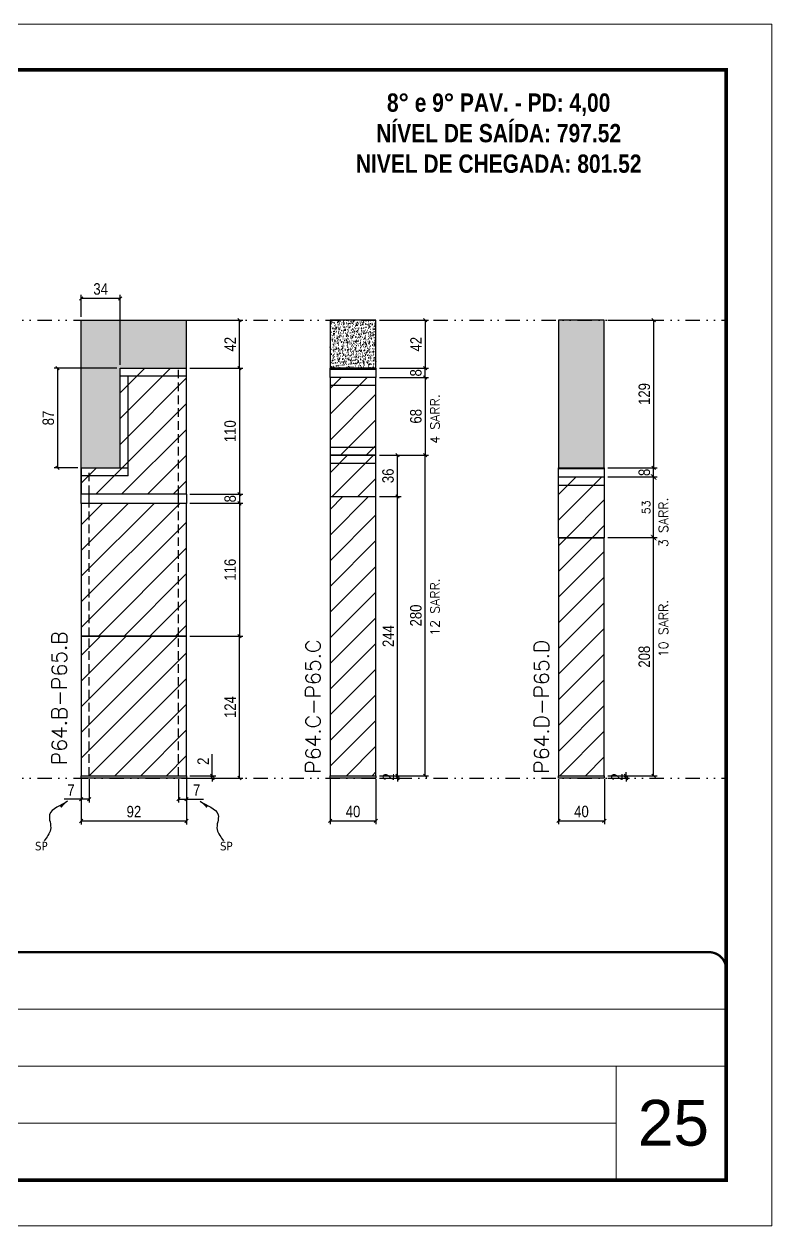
# Model space of a CAD drawing. Extents: x 28748 to 35002, y 14885 to 43501.
# Drawn here: x 29580 to 30233, y 35559 to 36609 of the extents above; entities that cross this region are included whole.
import ezdxf

# ---------------------------------------------------------------- set-up
doc = ezdxf.new("R2010")
doc.units = 0
for name, pattern in [('CONTINUO', [0]), ('DASHED', [0.75, 0.5, -0.25]), ('DIVIDE2', [0.625, 0.25, -0.125, 0, -0.125, 0, -0.125]), ('HIDDEN', [0.375, 0.25, -0.125])]:
    doc.linetypes.add(name, pattern=pattern)
for name, color, linetype, lineweight in [('CARIMBO', 255, 'Continuous', 9), ('Folhas', 255, 'Continuous', 9), ('Hachura', 251, 'Continuous', 9), ('SARRAFO DE PRESSAO', 251, 'DASHED', 9), ('Texto Seção', 7, 'Continuous', 15)]:
    doc.layers.add(name, color=color, linetype=linetype, lineweight=lineweight)
for name, color, linetype in [('COTA', 241, 'Continuous'), ('NOMENCLATURA', 7, 'Continuous'), ('Nível', 160, 'Continuous'), ('Painéis', 200, 'Continuous'), ('SARR_2.2x7', 40, 'Continuous'), ('Sarrafo de Pressão', 42, 'HIDDEN'), ('texto', 7, 'Continuous')]:
    doc.layers.add(name, color=color, linetype=linetype)
doc.styles.add('ARIAL', font='arial.ttf')
doc.styles.add('COTA TECNICA', font='techl___.ttf', dxfattribs={"height": 10})
doc.styles.add('COTA TECNICA-50', font='techl___.ttf', dxfattribs={"height": 10})
doc.styles.add('REGUA-120', font='ROMANS.shx', dxfattribs={"height": 15})
doc.styles.add('ROMANC', font='techb___.ttf', dxfattribs={"height": 2.5})
doc.styles.add('ROMANS', font='romans.shx')
doc.styles.get("Standard").update_dxf_attribs({"font": 'arial.ttf'})
doc.dimstyles.new('COTA PAINEL-50', dxfattribs={"dimtxt": 10, "dimasz": 3, "dimexe": 3, "dimexo": 3, "dimgap": 3, "dimtad": 1, "dimdec": 1, "dimzin": 12, "dimdsep": 46, "dimtxsty": 'COTA TECNICA-50', "dimblk1": 'OBLIQUE', "dimblk2": 'OBLIQUE', "dimsah": 1, "dimcen": 0.9, "dimclrd": 4, "dimclre": 4, "dimclrt": 240, "dimadec": 1, "dimazin": 3, "dimtfac": 1, "dimtdec": 1, "dimtmove": 0, "dimatfit": 3, "dimfxl": 1, "dimtolj": 1, "dimtzin": 12, "dimarcsym": 0})
doc.dimstyles.new('Cota Paínel', dxfattribs={"dimtxt": 7, "dimasz": 5, "dimexe": 3, "dimexo": 3, "dimgap": 3, "dimtad": 1, "dimdec": 1, "dimzin": 12, "dimdsep": 46, "dimtxsty": 'ROMANS', "dimblk": 'ARCHTICK', "dimcen": 0, "dimclrd": 4, "dimclre": 4, "dimclrt": 1, "dimadec": 1, "dimazin": 3, "dimtfac": 1, "dimtdec": 1, "dimtmove": 0, "dimatfit": 3, "dimldrblk": 'OBLIQUE', "dimfxl": 1, "dimtolj": 1, "dimtzin": 12, "dimarcsym": 0})
doc.dimstyles.new('PAINEL', dxfattribs={"dimtxt": 10, "dimasz": 3, "dimexe": 3, "dimexo": 3, "dimgap": 3, "dimtad": 1, "dimdec": 1, "dimzin": 12, "dimdsep": 46, "dimtxsty": 'COTA TECNICA', "dimblk1": 'OBLIQUE', "dimblk2": 'OBLIQUE', "dimsah": 1, "dimcen": 0.9, "dimclrd": 4, "dimclre": 4, "dimclrt": 240, "dimadec": 1, "dimazin": 3, "dimtfac": 1, "dimtdec": 1, "dimtmove": 0, "dimatfit": 3, "dimfxl": 1, "dimtolj": 1, "dimtzin": 12, "dimarcsym": 0})
doc.dimstyles.get("Standard").update_dxf_attribs({"dimtxt": 0.18, "dimasz": 0.18, "dimexe": 0.18, "dimexo": 0.0625, "dimgap": 0.09, "dimtad": 0, "dimtih": 1, "dimtoh": 1, "dimdec": 4, "dimzin": 0, "dimdsep": 46, "dimtxsty": 'Standard', "dimcen": 0.09, "dimadec": 0, "dimazin": 0, "dimtfac": 1, "dimtdec": 4, "dimtofl": 0, "dimtmove": 0, "dimatfit": 3, "dimfxl": 1, "dimtolj": 1, "dimtzin": 0, "dimarcsym": 0})
pattern_1 = [(45, (-100272.658, 8260.539), (-11.2253202, 11.2253202), [])]

# ---------------------------------------------------------------- blocks, each defined once
blk = doc.blocks.new('9999999999')
at = {"color": 30, "linetype": 'CONTINUO'}
for p, q in [((98564.6, 34379.6), (99584, 34379.6)), ((98564.6, 34329.8), (99488, 34329.8)), ((99584, 34329.8), (99488, 34329.8)), ((99488, 34329.8), (99488, 34230.2)), ((98564.6, 34280), (99488, 34280))]:
    blk.add_line(p, q, dxfattribs=at)
at = {"color": 30, "linetype": 'CONTINUO', "const_width": 2}
blk.add_lwpolyline([(99584, 34230.2), (99584, 34414.4, 0.414214), (99569, 34429.4), (98229, 34429.4, 0.414214), (98214, 34414.4), (98214, 34245.2, 0.414214), (98229, 34230.2), (99584, 34230.2)], format="xyb", dxfattribs=at)
at = {"layer": 'Folhas'}
blk.add_lwpolyline([(98139, 34190.2), (99624, 34190.2), (99624, 35240.2), (98139, 35240.2)], close=True, dxfattribs=at)
at = {"layer": 'Folhas', "color": 30, "const_width": 3}
blk.add_lwpolyline([(98214, 34230.2), (99584, 34230.2), (99584, 35200.2), (98214, 35200.2)], close=True, dxfattribs=at)
blk = doc.blocks.new('_Oblique')
at = {"color": 0, "linetype": 'ByBlock', "lineweight": -2}
blk.add_line((-0.5, -0.5), (0.5, 0.5), dxfattribs=at)
blk = doc.blocks.new('*D573')
at = {"layer": 'COTA', "color": 4, "lineweight": -2, "transparency": 16777216}
for p, q in [((29630.1, 35949.6), (29630.1, 35910.1)), ((29722.1, 35949.6), (29722.1, 35910.1)), ((29630.1, 35913.1), (29722.1, 35913.1))]:
    blk.add_line(p, q, dxfattribs=at)
at = {"layer": 'Defpoints', "color": 0, "transparency": 16777216}
for p in [(29630.1, 35952.6), (29722.1, 35952.6), (29722.1, 35913.1)]:
    blk.add_point(p, dxfattribs=at)
at = {"layer": 'COTA', "color": 4, "lineweight": -2, "transparency": 16777216, "xscale": 3, "yscale": 3, "zscale": 3, "rotation": 180}
blk.add_blockref('_Oblique', (29630.1, 35913.1), dxfattribs=at)
at = {"layer": 'COTA', "color": 4, "lineweight": -2, "transparency": 16777216, "xscale": 3, "yscale": 3, "zscale": 3}
blk.add_blockref('_Oblique', (29722.1, 35913.1), dxfattribs=at)
at = {"layer": 'COTA', "color": 240, "transparency": 16777216, "insert": (29676.1, 35921.2), "char_height": 10, "attachment_point": 5, "style": 'COTA TECNICA'}
blk.add_mtext('\\A1;92', dxfattribs=at)
blk = doc.blocks.new('*D574')
at = {"layer": 'COTA', "color": 4, "lineweight": -2, "transparency": 16777216}
for p, q in [((29630.1, 35947.6), (29630.1, 35929.1)), ((29637.1, 35949.6), (29637.1, 35929.1)), ((29630.1, 35932.1), (29615.3, 35932.1)), ((29637.1, 35932.1), (29630.1, 35932.1))]:
    blk.add_line(p, q, dxfattribs=at)
at = {"layer": 'Defpoints', "color": 0, "transparency": 16777216}
for p in [(29637.1, 35952.6), (29630.1, 35950.6), (29630.1, 35932.1)]:
    blk.add_point(p, dxfattribs=at)
at = {"layer": 'COTA', "color": 4, "lineweight": -2, "transparency": 16777216, "xscale": 3, "yscale": 3, "zscale": 3, "rotation": 180}
blk.add_blockref('_Oblique', (29630.1, 35932.1), dxfattribs=at)
at = {"layer": 'COTA', "color": 4, "lineweight": -2, "transparency": 16777216, "xscale": 3, "yscale": 3, "zscale": 3}
blk.add_blockref('_Oblique', (29637.1, 35932.1), dxfattribs=at)
at = {"layer": 'COTA', "color": 240, "transparency": 16777216, "insert": (29621.2, 35940.1), "char_height": 10, "attachment_point": 5, "style": 'COTA TECNICA-50'}
blk.add_mtext('\\A1;7', dxfattribs=at)
blk = doc.blocks.new('*D575')
at = {"layer": 'COTA', "color": 4, "lineweight": -2, "transparency": 16777216}
for p, q in [((29715.1, 35949.6), (29715.1, 35929.1)), ((29722.1, 35947.6), (29722.1, 35929.1)), ((29715.1, 35932.1), (29722.1, 35932.1)), ((29722.1, 35932.1), (29736.8, 35932.1))]:
    blk.add_line(p, q, dxfattribs=at)
at = {"layer": 'Defpoints', "color": 0, "transparency": 16777216}
for p in [(29715.1, 35952.6), (29722.1, 35950.6), (29722.1, 35932.1)]:
    blk.add_point(p, dxfattribs=at)
at = {"layer": 'COTA', "color": 4, "lineweight": -2, "transparency": 16777216, "xscale": 3, "yscale": 3, "zscale": 3, "rotation": 180}
blk.add_blockref('_Oblique', (29715.1, 35932.1), dxfattribs=at)
at = {"layer": 'COTA', "color": 4, "lineweight": -2, "transparency": 16777216, "xscale": 3, "yscale": 3, "zscale": 3}
blk.add_blockref('_Oblique', (29722.1, 35932.1), dxfattribs=at)
at = {"layer": 'COTA', "color": 240, "transparency": 16777216, "insert": (29730.9, 35940.1), "char_height": 10, "attachment_point": 5, "style": 'COTA TECNICA-50'}
blk.add_mtext('\\A1;7', dxfattribs=at)
blk = doc.blocks.new('*D576')
at = {"layer": 'COTA', "color": 4, "lineweight": -2, "transparency": 16777216}
for p, q in [((29725.1, 36074.6), (29771.3, 36074.6)), ((29768.3, 35950.6), (29768.3, 36074.6)), ((29725.1, 35950.6), (29771.3, 35950.6))]:
    blk.add_line(p, q, dxfattribs=at)
at = {"layer": 'Defpoints', "color": 0, "transparency": 16777216}
for p in [(29722.1, 36074.6), (29768.3, 36074.6), (29722.1, 35950.6)]:
    blk.add_point(p, dxfattribs=at)
at = {"layer": 'COTA', "color": 4, "lineweight": -2, "transparency": 16777216, "xscale": 3, "yscale": 3, "zscale": 3}
for p, rotation in [((29768.3, 36074.6), 90), ((29768.3, 35950.6), 270)]:
    blk.add_blockref('_Oblique', p, dxfattribs=dict(at, rotation=rotation))
at = {"layer": 'COTA', "color": 240, "transparency": 16777216, "insert": (29760.2, 36012.6), "char_height": 10, "attachment_point": 5, "rotation": 90, "style": 'COTA TECNICA-50'}
blk.add_mtext('\\A1;124', dxfattribs=at)
blk = doc.blocks.new('*D577')
at = {"layer": 'COTA', "color": 4, "lineweight": -2, "transparency": 16777216}
for p, q in [((29744.6, 35952.6), (29744.6, 35971.4)), ((29725.1, 35952.6), (29747.6, 35952.6)), ((29744.6, 35950.6), (29744.6, 35952.6)), ((29725.1, 35950.6), (29747.6, 35950.6)), ((29744.6, 35950.6), (29744.6, 35947.6))]:
    blk.add_line(p, q, dxfattribs=at)
at = {"layer": 'Defpoints', "color": 0, "transparency": 16777216}
for p in [(29722.1, 35952.6), (29722.1, 35950.6), (29744.6, 35950.6)]:
    blk.add_point(p, dxfattribs=at)
at = {"layer": 'COTA', "color": 4, "lineweight": -2, "transparency": 16777216, "xscale": 3, "yscale": 3, "zscale": 3}
for p, rotation in [((29744.6, 35952.6), 270), ((29744.6, 35950.6), 90)]:
    blk.add_blockref('_Oblique', p, dxfattribs=dict(at, rotation=rotation))
at = {"layer": 'COTA', "color": 240, "transparency": 16777216, "insert": (29736.6, 35965.3), "char_height": 10, "attachment_point": 5, "rotation": 90, "style": 'COTA TECNICA-50'}
blk.add_mtext('\\A1;2', dxfattribs=at)
blk = doc.blocks.new('*D578')
at = {"layer": 'COTA', "color": 4, "lineweight": -2, "transparency": 16777216}
for p, q in [((29847.5, 35949.6), (29847.5, 35910.2)), ((29887.5, 35949.6), (29887.5, 35910.2)), ((29847.5, 35913.2), (29887.5, 35913.2))]:
    blk.add_line(p, q, dxfattribs=at)
at = {"layer": 'Defpoints', "color": 0, "transparency": 16777216}
for p in [(29847.5, 35952.6), (29887.5, 35952.6), (29887.5, 35913.2)]:
    blk.add_point(p, dxfattribs=at)
at = {"layer": 'COTA', "color": 4, "lineweight": -2, "transparency": 16777216, "xscale": 3, "yscale": 3, "zscale": 3, "rotation": 180}
blk.add_blockref('_Oblique', (29847.5, 35913.2), dxfattribs=at)
at = {"layer": 'COTA', "color": 4, "lineweight": -2, "transparency": 16777216, "xscale": 3, "yscale": 3, "zscale": 3}
blk.add_blockref('_Oblique', (29887.5, 35913.2), dxfattribs=at)
at = {"layer": 'COTA', "color": 240, "transparency": 16777216, "insert": (29867.5, 35921.3), "char_height": 10, "attachment_point": 5, "style": 'COTA TECNICA'}
blk.add_mtext('\\A1;40', dxfattribs=at)
blk = doc.blocks.new('*D579')
at = {"layer": 'COTA', "color": 4, "lineweight": -2, "transparency": 16777216}
for p, q in [((29890.5, 35952.6), (29909.4, 35952.6)), ((29906.4, 35952.6), (29906.4, 35955.6)), ((29906.4, 35950.6), (29906.4, 35952.6)), ((29890.5, 35950.6), (29909.4, 35950.6)), ((29906.4, 35950.6), (29906.4, 35947.6))]:
    blk.add_line(p, q, dxfattribs=at)
at = {"layer": 'Defpoints', "color": 0, "transparency": 16777216}
for p in [(29887.5, 35952.6), (29906.4, 35952.6), (29887.5, 35950.6)]:
    blk.add_point(p, dxfattribs=at)
at = {"layer": 'COTA', "color": 4, "lineweight": -2, "transparency": 16777216, "xscale": 3, "yscale": 3, "zscale": 3}
for p, rotation in [((29906.4, 35952.6), 270), ((29906.4, 35950.6), 90)]:
    blk.add_blockref('_Oblique', p, dxfattribs=dict(at, rotation=rotation))
at = {"layer": 'COTA', "color": 240, "transparency": 16777216, "insert": (29898.4, 35951.6), "char_height": 10, "attachment_point": 5, "rotation": 90, "style": 'COTA TECNICA-50'}
blk.add_mtext('\\A1;2', dxfattribs=at)
blk = doc.blocks.new('*D1607')
at = {"layer": 'COTA', "color": 4, "linetype": 'ByBlock', "lineweight": -2, "transparency": 16777216}
for p, q in [((29890.5, 36350.6), (29933.5, 36350.6)), ((29930.5, 36350.6), (29930.5, 36308.6)), ((29890.5, 36308.6), (29933.5, 36308.6))]:
    blk.add_line(p, q, dxfattribs=at)
at = {"layer": 'Defpoints', "color": 0, "linetype": 'ByBlock', "transparency": 16777216}
for p in [(29887.5, 36350.6), (29887.5, 36308.6), (29930.5, 36308.6)]:
    blk.add_point(p, dxfattribs=at)
at = {"layer": 'COTA', "color": 4, "linetype": 'ByBlock', "lineweight": -2, "transparency": 16777216, "xscale": 3, "yscale": 3, "zscale": 3}
for p, rotation in [((29930.5, 36350.6), 90), ((29930.5, 36308.6), 270)]:
    blk.add_blockref('_Oblique', p, dxfattribs=dict(at, rotation=rotation))
at = {"layer": 'COTA', "color": 240, "linetype": 'ByBlock', "transparency": 16777216, "insert": (29922.5, 36329.6), "char_height": 10, "attachment_point": 5, "rotation": 90, "style": 'COTA TECNICA'}
blk.add_mtext('\\A1;42', dxfattribs=at)
blk = doc.blocks.new('*D1608')
at = {"layer": 'COTA', "color": 4, "linetype": 'ByBlock', "lineweight": -2, "transparency": 16777216}
for p, q in [((29890.5, 36232.6), (29933.5, 36232.6)), ((29930.5, 35952.6), (29930.5, 36232.6)), ((29890.5, 35952.6), (29933.5, 35952.6))]:
    blk.add_line(p, q, dxfattribs=at)
at = {"layer": 'Defpoints', "color": 0, "linetype": 'ByBlock', "transparency": 16777216}
for p in [(29887.5, 36232.6), (29930.5, 36232.6), (29887.5, 35952.6)]:
    blk.add_point(p, dxfattribs=at)
at = {"layer": 'COTA', "color": 4, "linetype": 'ByBlock', "lineweight": -2, "transparency": 16777216, "xscale": 3, "yscale": 3, "zscale": 3}
for p, rotation in [((29930.5, 36232.6), 90), ((29930.5, 35952.6), 270)]:
    blk.add_blockref('_Oblique', p, dxfattribs=dict(at, rotation=rotation))
at = {"layer": 'COTA', "color": 240, "linetype": 'ByBlock', "transparency": 16777216, "insert": (29922.4, 36092.6), "char_height": 10, "attachment_point": 5, "rotation": 90, "style": 'COTA TECNICA'}
blk.add_mtext('\\A1;280', dxfattribs=at)
blk = doc.blocks.new('*D1609')
at = {"layer": 'COTA', "color": 4, "linetype": 'ByBlock', "lineweight": -2, "transparency": 16777216}
for p, q in [((29890.5, 36196.6), (29909.4, 36196.6)), ((29906.4, 35952.6), (29906.4, 36196.6)), ((29890.5, 35952.6), (29909.4, 35952.6))]:
    blk.add_line(p, q, dxfattribs=at)
at = {"layer": 'Defpoints', "color": 0, "linetype": 'ByBlock', "transparency": 16777216}
for p in [(29887.5, 36196.6), (29906.4, 36196.6), (29887.5, 35952.6)]:
    blk.add_point(p, dxfattribs=at)
at = {"layer": 'COTA', "color": 4, "linetype": 'ByBlock', "lineweight": -2, "transparency": 16777216, "xscale": 3, "yscale": 3, "zscale": 3}
for p, rotation in [((29906.4, 36196.6), 90), ((29906.4, 35952.6), 270)]:
    blk.add_blockref('_Oblique', p, dxfattribs=dict(at, rotation=rotation))
at = {"layer": 'COTA', "color": 240, "linetype": 'ByBlock', "transparency": 16777216, "insert": (29898.3, 36074.6), "char_height": 10, "attachment_point": 5, "rotation": 90, "style": 'COTA TECNICA'}
blk.add_mtext('\\A1;244', dxfattribs=at)
blk = doc.blocks.new('*D1610')
at = {"layer": 'COTA', "color": 4, "linetype": 'ByBlock', "lineweight": -2, "transparency": 16777216}
for p, q in [((29890.5, 36232.6), (29909.4, 36232.6)), ((29906.4, 36196.6), (29906.4, 36232.6)), ((29890.5, 36196.6), (29909.4, 36196.6))]:
    blk.add_line(p, q, dxfattribs=at)
at = {"layer": 'Defpoints', "color": 0, "linetype": 'ByBlock', "transparency": 16777216}
for p in [(29887.5, 36232.6), (29906.4, 36232.6), (29887.5, 36196.6)]:
    blk.add_point(p, dxfattribs=at)
at = {"layer": 'COTA', "color": 4, "linetype": 'ByBlock', "lineweight": -2, "transparency": 16777216, "xscale": 3, "yscale": 3, "zscale": 3}
for p, rotation in [((29906.4, 36232.6), 90), ((29906.4, 36196.6), 270)]:
    blk.add_blockref('_Oblique', p, dxfattribs=dict(at, rotation=rotation))
at = {"layer": 'COTA', "color": 240, "linetype": 'ByBlock', "transparency": 16777216, "insert": (29898.1, 36214.6), "char_height": 10, "attachment_point": 5, "rotation": 90, "style": 'COTA TECNICA'}
blk.add_mtext('\\A1;36', dxfattribs=at)
blk = doc.blocks.new('*D580')
at = {"layer": 'COTA', "color": 4, "lineweight": -2, "transparency": 16777216}
for p, q in [((30047, 35949.6), (30047, 35910.2)), ((30087, 35949.6), (30087, 35910.2)), ((30047, 35913.2), (30087, 35913.2))]:
    blk.add_line(p, q, dxfattribs=at)
at = {"layer": 'Defpoints', "color": 0, "transparency": 16777216}
for p in [(30047, 35952.6), (30087, 35952.6), (30087, 35913.2)]:
    blk.add_point(p, dxfattribs=at)
at = {"layer": 'COTA', "color": 4, "lineweight": -2, "transparency": 16777216, "xscale": 3, "yscale": 3, "zscale": 3, "rotation": 180}
blk.add_blockref('_Oblique', (30047, 35913.2), dxfattribs=at)
at = {"layer": 'COTA', "color": 4, "lineweight": -2, "transparency": 16777216, "xscale": 3, "yscale": 3, "zscale": 3}
blk.add_blockref('_Oblique', (30087, 35913.2), dxfattribs=at)
at = {"layer": 'COTA', "color": 240, "transparency": 16777216, "insert": (30067, 35921.3), "char_height": 10, "attachment_point": 5, "style": 'COTA TECNICA'}
blk.add_mtext('\\A1;40', dxfattribs=at)
blk = doc.blocks.new('*D581')
at = {"layer": 'COTA', "color": 4, "lineweight": -2, "transparency": 16777216}
for p, q in [((30090, 35952.6), (30108.9, 35952.6)), ((30105.9, 35952.6), (30105.9, 35955.6)), ((30105.9, 35950.6), (30105.9, 35952.6)), ((30090, 35950.6), (30108.9, 35950.6)), ((30105.9, 35950.6), (30105.9, 35947.6))]:
    blk.add_line(p, q, dxfattribs=at)
at = {"layer": 'Defpoints', "color": 0, "transparency": 16777216}
for p in [(30087, 35952.6), (30105.9, 35952.6), (30087, 35950.6)]:
    blk.add_point(p, dxfattribs=at)
at = {"layer": 'COTA', "color": 4, "lineweight": -2, "transparency": 16777216, "xscale": 3, "yscale": 3, "zscale": 3}
for p, rotation in [((30105.9, 35952.6), 270), ((30105.9, 35950.6), 90)]:
    blk.add_blockref('_Oblique', p, dxfattribs=dict(at, rotation=rotation))
at = {"layer": 'COTA', "color": 240, "transparency": 16777216, "insert": (30097.9, 35951.6), "char_height": 10, "attachment_point": 5, "rotation": 90, "style": 'COTA TECNICA-50'}
blk.add_mtext('\\A1;2', dxfattribs=at)
blk = doc.blocks.new('*D1611')
at = {"layer": 'COTA', "color": 4, "linetype": 'ByBlock', "lineweight": -2, "transparency": 16777216}
for p, q in [((30090, 36350.6), (30133, 36350.6)), ((30130, 36350.6), (30130, 36221.6)), ((30090, 36221.6), (30133, 36221.6))]:
    blk.add_line(p, q, dxfattribs=at)
at = {"layer": 'Defpoints', "color": 0, "linetype": 'ByBlock', "transparency": 16777216}
for p in [(30087, 36350.6), (30087, 36221.6), (30130, 36221.6)]:
    blk.add_point(p, dxfattribs=at)
at = {"layer": 'COTA', "color": 4, "linetype": 'ByBlock', "lineweight": -2, "transparency": 16777216, "xscale": 3, "yscale": 3, "zscale": 3}
for p, rotation in [((30130, 36350.6), 90), ((30130, 36221.6), 270)]:
    blk.add_blockref('_Oblique', p, dxfattribs=dict(at, rotation=rotation))
at = {"layer": 'COTA', "color": 240, "linetype": 'ByBlock', "transparency": 16777216, "insert": (30121.9, 36286.1), "char_height": 10, "attachment_point": 5, "rotation": 90, "style": 'COTA TECNICA'}
blk.add_mtext('\\A1;129', dxfattribs=at)
blk = doc.blocks.new('*D1612')
at = {"layer": 'COTA', "color": 4, "linetype": 'ByBlock', "lineweight": -2, "transparency": 16777216}
for p, q in [((30090, 36160.6), (30133, 36160.6)), ((30130, 35952.6), (30130, 36160.6)), ((30090, 35952.6), (30133, 35952.6))]:
    blk.add_line(p, q, dxfattribs=at)
at = {"layer": 'Defpoints', "color": 0, "linetype": 'ByBlock', "transparency": 16777216}
for p in [(30087, 36160.6), (30130, 36160.6), (30087, 35952.6)]:
    blk.add_point(p, dxfattribs=at)
at = {"layer": 'COTA', "color": 4, "linetype": 'ByBlock', "lineweight": -2, "transparency": 16777216, "xscale": 3, "yscale": 3, "zscale": 3}
for p, rotation in [((30130, 36160.6), 90), ((30130, 35952.6), 270)]:
    blk.add_blockref('_Oblique', p, dxfattribs=dict(at, rotation=rotation))
at = {"layer": 'COTA', "color": 240, "linetype": 'ByBlock', "transparency": 16777216, "insert": (30121.9, 36056.6), "char_height": 10, "attachment_point": 5, "rotation": 90, "style": 'COTA TECNICA'}
blk.add_mtext('\\A1;208', dxfattribs=at)
blk = doc.blocks.new('_ArchTick')
at = {"color": 0, "linetype": 'ByBlock', "const_width": 0.15}
blk.add_lwpolyline([(-0.5, -0.5), (0.5, 0.5)], dxfattribs=at)
blk = doc.blocks.new('*D582')
at = {"layer": 'COTA', "color": 4, "lineweight": -2, "transparency": 16777216}
for p, q in [((30090, 36213.6), (30133, 36213.6)), ((30130, 36160.6), (30130, 36213.6)), ((30090, 36160.6), (30133, 36160.6))]:
    blk.add_line(p, q, dxfattribs=at)
at = {"layer": 'Defpoints', "color": 0, "transparency": 16777216}
for p in [(30087, 36213.6), (30130, 36213.6), (30087, 36160.6)]:
    blk.add_point(p, dxfattribs=at)
at = {"layer": 'COTA', "color": 4, "lineweight": -2, "transparency": 16777216, "xscale": 5, "yscale": 5, "zscale": 5}
for p, rotation in [((30130, 36213.6), 90), ((30130, 36160.6), 270)]:
    blk.add_blockref('_ArchTick', p, dxfattribs=dict(at, rotation=rotation))
at = {"layer": 'COTA', "color": 1, "transparency": 16777216, "insert": (30123.5, 36187.1), "char_height": 7, "attachment_point": 5, "rotation": 90, "style": 'ROMANS'}
blk.add_mtext('\\A1;53', dxfattribs=at)
blk = doc.blocks.new('*D2106')
at = {"layer": 'COTA', "color": 4, "lineweight": -2, "transparency": 16777216}
for p, q in [((29890.5, 36300.6), (29933.5, 36300.6)), ((29930.5, 36300.6), (29930.5, 36232.6)), ((29890.5, 36232.6), (29933.5, 36232.6))]:
    blk.add_line(p, q, dxfattribs=at)
at = {"layer": 'Defpoints', "color": 0, "transparency": 16777216}
for p in [(29887.5, 36300.6), (29887.5, 36232.6), (29930.5, 36232.6)]:
    blk.add_point(p, dxfattribs=at)
at = {"layer": 'COTA', "color": 4, "lineweight": -2, "transparency": 16777216, "xscale": 3, "yscale": 3, "zscale": 3}
for p, rotation in [((29930.5, 36300.6), 90), ((29930.5, 36232.6), 270)]:
    blk.add_blockref('_Oblique', p, dxfattribs=dict(at, rotation=rotation))
at = {"layer": 'COTA', "color": 240, "transparency": 16777216, "insert": (29922.4, 36266.6), "char_height": 10, "attachment_point": 5, "rotation": 90, "style": 'COTA TECNICA'}
blk.add_mtext('\\A1;68', dxfattribs=at)
blk = doc.blocks.new('*D2406')
at = {"layer": 'COTA', "color": 4, "linetype": 'ByBlock', "lineweight": -2, "transparency": 16777216}
for p, q in [((29725.1, 36190.6), (29771.3, 36190.6)), ((29768.3, 36190.6), (29768.3, 36074.6)), ((29725.1, 36074.6), (29771.3, 36074.6))]:
    blk.add_line(p, q, dxfattribs=at)
at = {"layer": 'Defpoints', "color": 0, "linetype": 'ByBlock', "transparency": 16777216}
for p in [(29722.1, 36190.6), (29722.1, 36074.6), (29768.3, 36074.6)]:
    blk.add_point(p, dxfattribs=at)
at = {"layer": 'COTA', "color": 4, "linetype": 'ByBlock', "lineweight": -2, "transparency": 16777216, "xscale": 3, "yscale": 3, "zscale": 3}
for p, rotation in [((29768.3, 36190.6), 90), ((29768.3, 36074.6), 270)]:
    blk.add_blockref('_Oblique', p, dxfattribs=dict(at, rotation=rotation))
at = {"layer": 'COTA', "color": 240, "linetype": 'ByBlock', "transparency": 16777216, "insert": (29760.2, 36132.6), "char_height": 10, "attachment_point": 5, "rotation": 90, "style": 'COTA TECNICA'}
blk.add_mtext('\\A1;116', dxfattribs=at)
blk = doc.blocks.new('*D2407')
at = {"layer": 'COTA', "color": 4, "lineweight": -2, "transparency": 16777216}
for p, q in [((29725.1, 36308.6), (29771.3, 36308.6)), ((29768.3, 36308.6), (29768.3, 36198.6)), ((29725.1, 36198.6), (29771.3, 36198.6))]:
    blk.add_line(p, q, dxfattribs=at)
at = {"layer": 'Defpoints', "color": 0, "transparency": 16777216}
for p in [(29722.1, 36308.6), (29722.1, 36198.6), (29768.3, 36198.6)]:
    blk.add_point(p, dxfattribs=at)
at = {"layer": 'COTA', "color": 4, "lineweight": -2, "transparency": 16777216, "xscale": 3, "yscale": 3, "zscale": 3}
for p, rotation in [((29768.3, 36308.6), 90), ((29768.3, 36198.6), 270)]:
    blk.add_blockref('_Oblique', p, dxfattribs=dict(at, rotation=rotation))
at = {"layer": 'COTA', "color": 240, "transparency": 16777216, "insert": (29760.2, 36253.6), "char_height": 10, "attachment_point": 5, "rotation": 90, "style": 'COTA TECNICA'}
blk.add_mtext('\\A1;110', dxfattribs=at)
blk = doc.blocks.new('*D2408')
at = {"layer": 'COTA', "color": 4, "lineweight": -2, "transparency": 16777216}
for p, q in [((29725.1, 36350.6), (29771.3, 36350.6)), ((29768.3, 36308.6), (29768.3, 36350.6)), ((29725.1, 36308.6), (29771.3, 36308.6))]:
    blk.add_line(p, q, dxfattribs=at)
at = {"layer": 'Defpoints', "color": 0, "transparency": 16777216}
for p in [(29722.1, 36350.6), (29768.3, 36350.6), (29722.1, 36308.6)]:
    blk.add_point(p, dxfattribs=at)
at = {"layer": 'COTA', "color": 4, "lineweight": -2, "transparency": 16777216, "xscale": 3, "yscale": 3, "zscale": 3}
for p, rotation in [((29768.3, 36350.6), 90), ((29768.3, 36308.6), 270)]:
    blk.add_blockref('_Oblique', p, dxfattribs=dict(at, rotation=rotation))
at = {"layer": 'COTA', "color": 240, "transparency": 16777216, "insert": (29760.2, 36329.6), "char_height": 10, "attachment_point": 5, "rotation": 90, "style": 'COTA TECNICA'}
blk.add_mtext('\\A1;42', dxfattribs=at)
blk = doc.blocks.new('*D2409')
at = {"layer": 'COTA', "color": 4, "lineweight": -2, "transparency": 16777216}
for p, q in [((29661.1, 36308.6), (29606.5, 36308.6)), ((29609.5, 36308.6), (29609.5, 36221.6)), ((29627.1, 36221.6), (29606.5, 36221.6))]:
    blk.add_line(p, q, dxfattribs=at)
at = {"layer": 'Defpoints', "color": 0, "transparency": 16777216}
for p in [(29664.1, 36308.6), (29609.5, 36221.6), (29630.1, 36221.6)]:
    blk.add_point(p, dxfattribs=at)
at = {"layer": 'COTA', "color": 4, "lineweight": -2, "transparency": 16777216, "xscale": 3, "yscale": 3, "zscale": 3}
for p, rotation in [((29609.5, 36308.6), 90), ((29609.5, 36221.6), 270)]:
    blk.add_blockref('_Oblique', p, dxfattribs=dict(at, rotation=rotation))
at = {"layer": 'COTA', "color": 240, "transparency": 16777216, "insert": (29601.4, 36265.1), "char_height": 10, "attachment_point": 5, "rotation": 90, "style": 'COTA TECNICA'}
blk.add_mtext('\\A1;87', dxfattribs=at)
blk = doc.blocks.new('*D2405')
at = {"layer": 'COTA', "color": 4, "lineweight": -2, "transparency": 16777216}
for p, q in [((29630.1, 36353.6), (29630.1, 36372.6)), ((29664.1, 36311.6), (29664.1, 36372.6)), ((29664.1, 36369.6), (29630.1, 36369.6))]:
    blk.add_line(p, q, dxfattribs=at)
at = {"layer": 'Defpoints', "color": 0, "transparency": 16777216}
for p in [(29630.1, 36369.6), (29630.1, 36350.6), (29664.1, 36308.6)]:
    blk.add_point(p, dxfattribs=at)
at = {"layer": 'COTA', "color": 4, "lineweight": -2, "transparency": 16777216, "xscale": 3, "yscale": 3, "zscale": 3, "rotation": 180}
blk.add_blockref('_Oblique', (29630.1, 36369.6), dxfattribs=at)
at = {"layer": 'COTA', "color": 4, "lineweight": -2, "transparency": 16777216, "xscale": 3, "yscale": 3, "zscale": 3}
blk.add_blockref('_Oblique', (29664.1, 36369.6), dxfattribs=at)
at = {"layer": 'COTA', "color": 240, "transparency": 16777216, "insert": (29647.1, 36377.8), "char_height": 10, "attachment_point": 5, "style": 'COTA TECNICA'}
blk.add_mtext('\\A1;34', dxfattribs=at)
blk = doc.blocks.new('*D2550')
at = {"layer": 'COTA', "color": 4, "lineweight": -2, "transparency": 16777216}
for p, q in [((29725.1, 36198.6), (29771.3, 36198.6)), ((29768.3, 36198.6), (29768.3, 36190.6)), ((29725.1, 36190.6), (29771.3, 36190.6))]:
    blk.add_line(p, q, dxfattribs=at)
at = {"layer": 'Defpoints', "color": 0, "transparency": 16777216}
for p in [(29722.1, 36198.6), (29722.1, 36190.6), (29768.3, 36190.6)]:
    blk.add_point(p, dxfattribs=at)
at = {"layer": 'COTA', "color": 4, "lineweight": -2, "transparency": 16777216, "xscale": 3, "yscale": 3, "zscale": 3}
for p, rotation in [((29768.3, 36198.6), 90), ((29768.3, 36190.6), 270)]:
    blk.add_blockref('_Oblique', p, dxfattribs=dict(at, rotation=rotation))
at = {"layer": 'COTA', "color": 240, "transparency": 16777216, "insert": (29760.2, 36194.6), "char_height": 10, "attachment_point": 5, "rotation": 90, "style": 'COTA TECNICA'}
blk.add_mtext('\\A1;8', dxfattribs=at)
blk = doc.blocks.new('*D2554')
at = {"layer": 'COTA', "color": 4, "lineweight": -2, "transparency": 16777216}
for p, q in [((29890.5, 36308.6), (29933.5, 36308.6)), ((29890.5, 36300.6), (29933.5, 36300.6)), ((29930.5, 36300.6), (29930.5, 36308.6))]:
    blk.add_line(p, q, dxfattribs=at)
at = {"layer": 'Defpoints', "color": 0, "transparency": 16777216}
for p in [(29887.5, 36308.6), (29887.5, 36300.6), (29930.5, 36308.6)]:
    blk.add_point(p, dxfattribs=at)
at = {"layer": 'COTA', "color": 4, "lineweight": -2, "transparency": 16777216, "xscale": 3, "yscale": 3, "zscale": 3}
for p, rotation in [((29930.5, 36308.6), 90), ((29930.5, 36300.6), 270)]:
    blk.add_blockref('_Oblique', p, dxfattribs=dict(at, rotation=rotation))
at = {"layer": 'COTA', "color": 240, "transparency": 16777216, "insert": (29922.4, 36304.6), "char_height": 10, "attachment_point": 5, "rotation": 90, "style": 'COTA TECNICA'}
blk.add_mtext('\\A1;8', dxfattribs=at)
blk = doc.blocks.new('*D2555')
at = {"layer": 'COTA', "color": 4, "lineweight": -2, "transparency": 16777216}
for p, q in [((30090, 36221.6), (30133, 36221.6)), ((30130, 36213.6), (30130, 36221.6)), ((30090, 36213.6), (30133, 36213.6))]:
    blk.add_line(p, q, dxfattribs=at)
at = {"layer": 'Defpoints', "color": 0, "transparency": 16777216}
for p in [(30087, 36221.6), (30130, 36221.6), (30087, 36213.6)]:
    blk.add_point(p, dxfattribs=at)
at = {"layer": 'COTA', "color": 4, "lineweight": -2, "transparency": 16777216, "xscale": 3, "yscale": 3, "zscale": 3}
for p, rotation in [((30130, 36221.6), 90), ((30130, 36213.6), 270)]:
    blk.add_blockref('_Oblique', p, dxfattribs=dict(at, rotation=rotation))
at = {"layer": 'COTA', "color": 240, "transparency": 16777216, "insert": (30121.9, 36217.6), "char_height": 10, "attachment_point": 5, "rotation": 90, "style": 'COTA TECNICA'}
blk.add_mtext('\\A1;8', dxfattribs=at)

msp = doc.modelspace()

# ---------------------------------------------------------------- hatches: boundary and pattern name
at = {"layer": 'COTA', "linetype": 'ByBlock'}
h = msp.add_hatch(dxfattribs=at)
h.set_pattern_fill('AR-CONC', color=256, scale=0.03)
h.set_pattern_definition([(50, (283.2303, 8), (5.46554007, -0.47817257), [0.5715, -6.2865]), (355, (283.23, 8), (-1.05730264, 5.73170536), [0.4572, -5.0292175]), (100.451445, (283.6857, 7.96), (4.4082374, 5.25353256), [0.48570026, -5.34270734]), (46.1842, (283.23, 9.524), (8.1323712, -1.2612698), [0.85725, -9.42975]), (96.635558, (283.908, 9.419), (7.122124, 7.4227837), [0.7285507, -8.0140682]), (351.184151, (283.23, 9.524), (7.122124, 7.4227837), [0.685799, -7.543792]), (21, (283.9923, 9.143), (4.54843174, -3.06795595), [0.5715, -6.2865]), (326, (283.992, 9.143), (1.85406085, 5.525639), [0.4572, -5.0292]), (71.451445, (284.3713, 8.8873), (6.4024926, 2.45768307), [0.48570026, -5.3426981]), (37.5, (283.2303, 8), (0.0926581, 2.53665117), [0, -4.96824, 0, -5.1054, 0, -5.04825]), (7.5, (283.2303, 8), (2.00458988, 3.00541724), [0, -2.91084, 0, -4.85394, 0, -1.92405]), (327.5, (281.531, 8), (4.067717855, -0.17186232), [0, -1.905, 0, -5.9436, 0, -7.8867]), (317.5, (280.769, 8), (4.44387544, 0.76279473), [0, -2.4765, 0, -3.94716, 0, -5.6007])])
h.paths.add_polyline_path([(29630.08, 36350.58), (29722.08, 36350.58), (29722.08, 36308.58), (29664.08, 36308.58), (29664.08, 36221.58), (29630.08, 36221.58)])
h = msp.add_hatch(dxfattribs=at)
h.set_pattern_fill('AR-CONC', color=256, scale=0.03)
h.set_pattern_definition([(50, (-101861.65, 7157.164), (5.46554007, -0.47817257), [0.5715, -6.2865]), (355, (-101861.65, 7157.164), (-1.05730264, 5.73170536), [0.4572, -5.02921753]), (100.4514447, (-101861.1946, 7157.124), (4.40823741, 5.25353256), [0.48570026, -5.34270734]), (46.1842, (-101861.65, 7158.688), (8.13237123, -1.26126984), [0.85725, -9.42975]), (96.6355576, (-101860.972, 7158.583), (7.122124, 7.42278374), [0.7285507, -8.01406824]), (351.184151, (-101861.65, 7158.688), (7.122124, 7.42278374), [0.685799, -7.54379196]), (21, (-101860.888, 7158.307), (4.54843174, -3.06795595), [0.5715, -6.2865]), (326, (-101860.888, 7158.307), (1.85406085, 5.52563898), [0.4572, -5.0292]), (71.451445, (-101860.509, 7158.0514), (6.40249258, 2.45768307), [0.48570026, -5.34269813]), (37.5, (-101861.65, 7157.164), (0.092658098, 2.536651166), [0, -4.96824, 0, -5.1054, 0, -5.04825]), (7.5, (-101861.65, 7157.164), (2.004589875, 3.005417245), [0, -2.91084, 0, -4.85394, 0, -1.92405]), (327.5, (-101863.3493, 7157.164), (4.067717855, -0.17186232), [0, -1.905, 0, -5.9436, 0, -7.8867]), (317.5, (-101864.1113, 7157.164), (4.44387544, 0.76279473), [0, -2.4765, 0, -3.94716, 0, -5.6007])])
h.paths.add_polyline_path([(29847.45, 36308.58), (29887.45, 36308.58), (29887.45, 36350.58), (29847.45, 36350.58)])
h = msp.add_hatch(dxfattribs=at)
h.set_pattern_fill('AR-CONC', color=256, scale=0.03)
h.set_pattern_definition([(50, (-101662.1488, 7126.164), (5.46554007, -0.47817257), [0.5715, -6.2865]), (355, (-101662.149, 7126.164), (-1.05730264, 5.73170536), [0.4572, -5.02921753]), (100.4514447, (-101661.6933, 7126.124), (4.40823741, 5.25353256), [0.48570026, -5.34270734]), (46.1842, (-101662.149, 7127.688), (8.13237123, -1.26126984), [0.85725, -9.42975]), (96.6355576, (-101661.471, 7127.583), (7.122124, 7.42278374), [0.7285507, -8.01406824]), (351.184151, (-101662.149, 7127.688), (7.122124, 7.42278374), [0.685799, -7.54379196]), (21, (-101661.3868, 7127.307), (4.54843174, -3.06795595), [0.5715, -6.2865]), (326, (-101661.387, 7127.307), (1.85406085, 5.52563898), [0.4572, -5.0292]), (71.451445, (-101661.008, 7127.0514), (6.40249258, 2.45768307), [0.48570026, -5.34269813]), (37.5, (-101662.1488, 7126.164), (0.092658098, 2.536651166), [0, -4.96824, 0, -5.1054, 0, -5.04825]), (7.5, (-101662.1488, 7126.164), (2.004589875, 3.005417245), [0, -2.91084, 0, -4.85394, 0, -1.92405]), (327.5, (-101663.848, 7126.164), (4.067717855, -0.17186232), [0, -1.905, 0, -5.9436, 0, -7.8867]), (317.5, (-101664.61, 7126.164), (4.44387544, 0.76279473), [0, -2.4765, 0, -3.94716, 0, -5.6007])])
h.paths.add_polyline_path([(30046.95, 36221.58), (30086.95, 36221.58), (30086.95, 36350.58), (30046.95, 36350.58)])
at = {"layer": 'Hachura'}
h = msp.add_hatch(dxfattribs=at)
h.set_pattern_fill('ANSI31', color=256, scale=5)
h.paths.add_polyline_path([(29722.08, 36308.58), (29664.08, 36308.58), (29664.08, 36221.58), (29630.08, 36221.58), (29630.08, 36198.58), (29722.08, 36198.58)])
h = msp.add_hatch(dxfattribs=at)
h.set_pattern_fill('ANSI31', color=256, scale=5)
h.paths.add_polyline_path([(29887.45, 36300.58), (29847.45, 36300.58), (29847.45, 36232.58), (29887.45, 36232.58)])
at = {"layer": 'Hachura', "linetype": 'ByBlock'}
h = msp.add_hatch(dxfattribs=at)
h.set_pattern_fill('ANSI31', color=256, scale=5)
h.set_pattern_definition([(45, (-100272.658, 8247.539), (-11.2253202, 11.2253202), [])])
h.paths.add_polyline_path([(29887.45, 36232.58), (29847.45, 36232.58), (29847.45, 36196.58), (29887.45, 36196.58)])
at = {"layer": 'Hachura'}
h = msp.add_hatch(dxfattribs=at)
h.set_pattern_fill('ANSI31', color=256, scale=5)
h.paths.add_polyline_path([(30086.95, 36213.58), (30046.95, 36213.58), (30046.95, 36160.58), (30086.95, 36160.58)])
at = {"layer": 'Hachura', "linetype": 'ByBlock'}
h = msp.add_hatch(dxfattribs=at)
h.set_pattern_fill('ANSI31', color=256, scale=5)
h.set_pattern_definition(pattern_1)
h.paths.add_polyline_path([(29887.45, 36196.58), (29847.45, 36196.58), (29847.45, 35952.58), (29887.45, 35952.58)])
at = {"layer": 'Hachura'}
h = msp.add_hatch(dxfattribs=at)
h.set_pattern_fill('ANSI31', color=256, scale=5)
h.set_pattern_definition([(45, (283.23, 0), (-11.22532, 11.22532), [])])
h.paths.add_polyline_path([(29722.08, 36190.58), (29688.08, 36190.58), (29630.08, 36190.58), (29630.08, 36074.58), (29722.08, 36074.58)])
h = msp.add_hatch(dxfattribs=at)
h.set_pattern_fill('ANSI31', color=256, scale=5)
h.paths.add_polyline_path([(30086.95, 36160.58), (30046.95, 36160.58), (30046.95, 35952.58), (30086.95, 35952.58)])
at = {"layer": 'Hachura', "linetype": 'ByBlock'}
h = msp.add_hatch(dxfattribs=at)
h.set_pattern_fill('ANSI31', color=256, scale=5)
h.set_pattern_definition(pattern_1)
h.paths.add_polyline_path([(29722.08, 36074.58), (29630.08, 36074.58), (29630.08, 35952.58), (29722.08, 35952.58)])

# ---------------------------------------------------------------- linework, layer by layer
at = {"layer": 'COTA', "linetype": 'ByBlock'}
for p, q in [((29630.08, 36198.58), (29630.08, 36350.58)), ((29630.08, 36350.58), (29722.08, 36350.58)), ((29722.08, 36308.58), (29722.08, 36350.58))]:
    msp.add_line(p, q, dxfattribs=at)
for points in [[(29847.45, 36308.58), (29887.45, 36308.58), (29887.45, 36350.58), (29847.45, 36350.58)], [(30046.95, 36221.58), (30086.95, 36221.58), (30086.95, 36350.58), (30046.95, 36350.58)]]:
    msp.add_lwpolyline(points, close=True, dxfattribs=at)
at = {"layer": 'Nível', "color": 4, "linetype": 'DIVIDE2', "ltscale": 50}
for p, q in [((29183, 36350.58), (30193.34, 36350.58)), ((29183, 35950.58), (30193.34, 35950.58))]:
    msp.add_line(p, q, dxfattribs=at)
at = {"layer": 'Painéis'}
for p, q in [((29664.08, 36221.58), (29664.08, 36308.58)), ((29664.08, 36308.58), (29722.08, 36308.58)), ((29722.08, 36198.58), (29722.08, 36308.58)), ((29887.45, 36308.58), (29847.45, 36308.58)), ((29847.45, 36300.58), (29847.45, 36308.58)), ((29847.45, 36308.58), (29887.45, 36308.58)), ((29847.45, 36300.58), (29847.45, 36232.58)), ((29887.45, 36300.58), (29847.45, 36300.58)), ((29887.45, 36308.58), (29887.45, 36300.58)), ((29887.45, 36232.58), (29887.45, 36300.58)), ((29847.45, 36232.58), (29887.45, 36232.58)), ((29630.08, 36221.58), (29664.08, 36221.58)), ((29630.08, 36221.58), (29630.08, 36198.58)), ((30046.95, 36221.58), (30086.95, 36221.58)), ((30046.95, 36213.58), (30046.95, 36221.58)), ((30046.95, 36221.58), (30086.95, 36221.58)), ((30086.95, 36221.58), (30086.95, 36213.58)), ((30046.95, 36160.58), (30046.95, 36213.58)), ((30086.95, 36213.58), (30046.95, 36213.58)), ((30086.95, 36213.58), (30086.95, 36160.58)), ((29722.08, 36198.58), (29630.08, 36198.58)), ((29630.08, 36190.58), (29630.08, 36198.58)), ((29722.08, 36198.58), (29722.08, 36190.58)), ((29847.45, 36196.58), (29887.45, 36196.58)), ((30046.95, 36160.58), (30086.95, 36160.58)), ((30086.95, 36160.58), (30046.95, 36160.58)), ((30046.95, 36160.58), (30046.95, 36160.58)), ((30046.95, 36160.58), (30086.95, 36160.58)), ((30086.95, 36160.58), (30046.95, 36160.58)), ((30086.95, 36160.58), (30086.95, 36160.58))]:
    msp.add_line(p, q, dxfattribs=at)
for points in [[(29847.45, 35952.58), (29887.45, 35952.58), (29887.45, 36232.58), (29847.45, 36232.58)], [(29630.08, 35952.58), (29722.08, 35952.58), (29722.08, 36074.58), (29630.08, 36074.58)], [(29630.08, 35952.58), (29722.08, 35952.58), (29722.08, 35950.58), (29630.08, 35950.58)], [(29847.45, 35952.58), (29887.45, 35952.58), (29887.45, 35950.58), (29847.45, 35950.58)], [(30046.95, 35952.58), (30086.95, 35952.58), (30086.95, 35950.58), (30046.95, 35950.58)]]:
    msp.add_lwpolyline(points, close=True, dxfattribs=at)
for points in [[(29722.08, 36190.58), (29630.08, 36190.58), (29630.08, 36074.58), (29722.08, 36074.58), (29722.08, 36190.58)], [(30086.95, 36160.58), (30046.95, 36160.58)], [(30046.95, 36160.58), (30046.95, 35952.58), (30086.95, 35952.58), (30086.95, 36160.58)]]:
    msp.add_lwpolyline(points, dxfattribs=at)
at = {"layer": 'SARR_2.2x7'}
for p, q in [((29722.08, 36301.58), (29664.08, 36301.58)), ((29671.08, 36221.58), (29671.08, 36301.58)), ((29887.45, 36307.58), (29847.45, 36307.58)), ((29887.45, 36293.58), (29847.45, 36293.58)), ((29847.45, 36239.58), (29887.45, 36239.58)), ((29847.45, 36225.58), (29887.45, 36225.58)), ((29671.08, 36214.58), (29630.08, 36214.58)), ((29664.08, 36221.58), (29671.08, 36221.58)), ((29671.08, 36214.58), (29671.08, 36221.58)), ((30086.95, 36220.58), (30046.95, 36220.58)), ((30046.95, 36206.58), (30086.95, 36206.58))]:
    msp.add_line(p, q, dxfattribs=at)
at = {"layer": 'Sarrafo de Pressão', "ltscale": 30}
for p, q in [((29715.08, 36198.58), (29715.08, 36308.58)), ((29637.08, 36198.58), (29637.08, 36221.58)), ((29637.08, 36190.58), (29637.08, 36198.58)), ((29715.08, 36190.58), (29715.08, 36198.58)), ((29637.08, 36074.58), (29637.08, 36190.58)), ((29715.08, 36074.58), (29715.08, 36190.58)), ((29637.08, 35952.58), (29637.08, 36074.58)), ((29715.08, 35952.58), (29715.08, 36074.58))]:
    msp.add_line(p, q, dxfattribs=at)

# ---------------------------------------------------------------- block references
at = {"layer": 'SARRAFO DE PRESSAO', "color": 6, "linetype": 'ByBlock'}
msp.add_blockref('9999999999', (-69390.64, 1369.09), dxfattribs=at)

# ---------------------------------------------------------------- texts
at = {"layer": 'CARIMBO', "style": 'ARIAL'}
msp.add_text('25', height=40, dxfattribs=at).set_placement((30116.2, 35629.44))
at = {"layer": 'NOMENCLATURA', "color": 2, "insert": (29994.67, 36575.35), "char_height": 16, "attachment_point": 2, "style": 'ROMANC'}
msp.add_mtext_dynamic_manual_height_columns('\\P8° e 9° PAV. - PD: 4,00\\PNÍVEL DE SAÍDA: 797.52\\PNIVEL DE CHEGADA: 801.52', width=300.2766, gutter_width=1, heights=[0], dxfattribs=at)
at = {"layer": 'texto', "color": 0, "char_height": 7.5, "attachment_point": 5}
for insert in [(29595.3, 35891.09), (29756.86, 35891.09)]:
    msp.add_mtext('{\\fTahoma|b0|i0|c0|p34;\\C4;SP}', dxfattribs=dict(at, insert=insert))
at = {"layer": 'Texto Seção', "linetype": 'Continuous', "style": 'ROMANS'}
for s, p in [('4 SARR.', (29943.07, 36242.59)), ('3 SARR.', (30142.57, 36152.42)), ('12 SARR.', (29943.07, 36074.95)), ('10 SARR.', (30142.57, 36056.21))]:
    msp.add_text(s, height=8, rotation=90, dxfattribs=at).set_placement(p)
at = {"layer": 'Texto Seção', "char_height": 13, "width": 285.3299, "attachment_point": 7, "rotation": 90, "style": 'REGUA-120'}
for s, insert in [('P64.B-P65.B', (29617.46, 35961.83)), ('P64.C-P65.C', (29839.12, 35954.5)), ('P64.D-P65.D', (30038.62, 35954.5))]:
    msp.add_mtext(s, dxfattribs=dict(at, insert=insert))

# ---------------------------------------------------------------- dimensions: what is measured, and where the dimension line sits
at = {"layer": 'COTA'}
for base, p1, p2, angle, dimstyle, picture, middle in [((29630.08, 36369.62), (29664.08, 36308.58), (29630.08, 36350.58), 180, 'PAINEL', '*D2405', (29647.08, 36377.84)), ((29768.32, 36350.58), (29722.08, 36308.58), (29722.08, 36350.58), 90, 'PAINEL', '*D2408', (29760.25, 36329.58)), ((29609.51, 36221.58), (29664.08, 36308.58), (29630.08, 36221.58), 90, 'PAINEL', '*D2409', (29601.41, 36265.08)), ((29768.32, 36198.58), (29722.08, 36308.58), (29722.08, 36198.58), 90, 'PAINEL', '*D2407', (29760.22, 36253.58)), ((29930.54, 36232.58), (29887.45, 36300.58), (29887.45, 36232.58), 90, 'PAINEL', '*D2106', (29922.41, 36266.58)), ((30130.04, 36213.58), (30086.95, 36160.58), (30086.95, 36213.58), 90, 'Cota Paínel', '*D582', (30123.54, 36187.08)), ((29768.32, 36074.58), (29722.08, 35950.58), (29722.08, 36074.58), 90, 'COTA PAINEL-50', '*D576', (29760.25, 36012.58)), ((29630.08, 35932.07), (29637.08, 35952.58), (29630.08, 35950.58), 180, 'COTA PAINEL-50', '*D574', (29621.21, 35940.14))]:
    dim = msp.add_linear_dim(base=base, p1=p1, p2=p2, angle=angle, dimstyle=dimstyle, dxfattribs=at)
    dim.commit()
    dim.dimension.update_dxf_attribs({"geometry": picture, "text_midpoint": middle})
at = {"layer": 'COTA', "linetype": 'ByBlock'}
for base, p1, p2, picture, middle in [((29930.54, 36308.58), (29887.45, 36350.58), (29887.45, 36308.58), '*D1607', (29922.46, 36329.58)), ((30130.04, 36221.58), (30086.95, 36350.58), (30086.95, 36221.58), '*D1611', (30121.95, 36286.08)), ((29930.54, 36232.58), (29887.45, 35952.58), (29887.45, 36232.58), '*D1608', (29922.41, 36092.58)), ((29906.36, 36196.58), (29887.45, 35952.58), (29887.45, 36196.58), '*D1609', (29898.29, 36074.58)), ((29768.32, 36074.58), (29722.08, 36190.58), (29722.08, 36074.58), '*D2406', (29760.22, 36132.58)), ((30130.04, 36160.58), (30086.95, 35952.58), (30086.95, 36160.58), '*D1612', (30121.91, 36056.58))]:
    dim = msp.add_linear_dim(base=base, p1=p1, p2=p2, angle=90, dimstyle='PAINEL', dxfattribs=at)
    dim.commit()
    dim.dimension.update_dxf_attribs({"geometry": picture, "text_midpoint": middle})
at = {"layer": 'COTA'}
for base, p1, p2, dimstyle, picture, middle in [((29930.54, 36308.58), (29887.45, 36300.58), (29887.45, 36308.58), 'PAINEL', '*D2554', (29930.54, 36304.58)), ((30130.04, 36221.58), (30086.95, 36213.58), (30086.95, 36221.58), 'PAINEL', '*D2555', (30130.04, 36217.58)), ((29768.32, 36190.58), (29722.08, 36198.58), (29722.08, 36190.58), 'PAINEL', '*D2550', (29768.32, 36194.58)), ((29744.61, 35950.58), (29722.08, 35952.58), (29722.08, 35950.58), 'COTA PAINEL-50', '*D577', (29744.61, 35965.32)), ((29906.36, 35952.58), (29887.45, 35950.58), (29887.45, 35952.58), 'COTA PAINEL-50', '*D579', (29906.36, 35951.58)), ((30105.86, 35952.58), (30086.95, 35950.58), (30086.95, 35952.58), 'COTA PAINEL-50', '*D581', (30105.86, 35951.58))]:
    dim = msp.add_linear_dim(base=base, p1=p1, p2=p2, angle=90, dimstyle=dimstyle, dxfattribs=at)
    dim.commit()
    dim.dimension.update_dxf_attribs({"geometry": picture, "text_midpoint": middle, "dimtype": 160})
at = {"layer": 'COTA', "linetype": 'ByBlock'}
dim = msp.add_linear_dim(base=(29906.36, 36232.58), p1=(29887.45, 36196.58), p2=(29887.45, 36232.58), angle=90, dimstyle='PAINEL', override={"dimtmove": 1}, dxfattribs=at)
dim.commit()
dim.dimension.update_dxf_attribs({"geometry": '*D1610', "text_midpoint": (29898.14, 36214.58)})
at = {"layer": 'COTA'}
for base, p1, p2, picture, middle in [((29722.08, 35913.12), (29630.08, 35952.58), (29722.08, 35952.58), '*D573', (29676.08, 35921.21)), ((29887.45, 35913.23), (29847.45, 35952.58), (29887.45, 35952.58), '*D578', (29867.45, 35921.33)), ((30086.95, 35913.23), (30046.95, 35952.58), (30086.95, 35952.58), '*D580', (30066.95, 35921.33))]:
    dim = msp.add_linear_dim(base=base, p1=p1, p2=p2, dimstyle='PAINEL', override={"dimarcsym": 2}, dxfattribs=at)
    dim.commit()
    dim.dimension.update_dxf_attribs({"geometry": picture, "text_midpoint": middle})
dim = msp.add_linear_dim(base=(29722.08, 35932.07), p1=(29715.08, 35952.58), p2=(29722.08, 35950.58), dimstyle='COTA PAINEL-50', dxfattribs=at)
dim.commit()
dim.dimension.update_dxf_attribs({"geometry": '*D575', "text_midpoint": (29730.95, 35940.14)})

# ---------------------------------------------------------------- leaders
at = {"layer": 'COTA', "path_type": 1}
for points in [[(29618.25, 35930.4), (29602.47, 35918.56), (29603.39, 35905.55), (29597.84, 35895.77)], [(29733.91, 35930.4), (29749.69, 35918.56), (29748.77, 35905.55), (29754.32, 35895.77)]]:
    msp.add_leader(points, dimstyle='Standard', override={"dimasz": 8}, dxfattribs=at)

doc.saveas('drawing.dxf')
